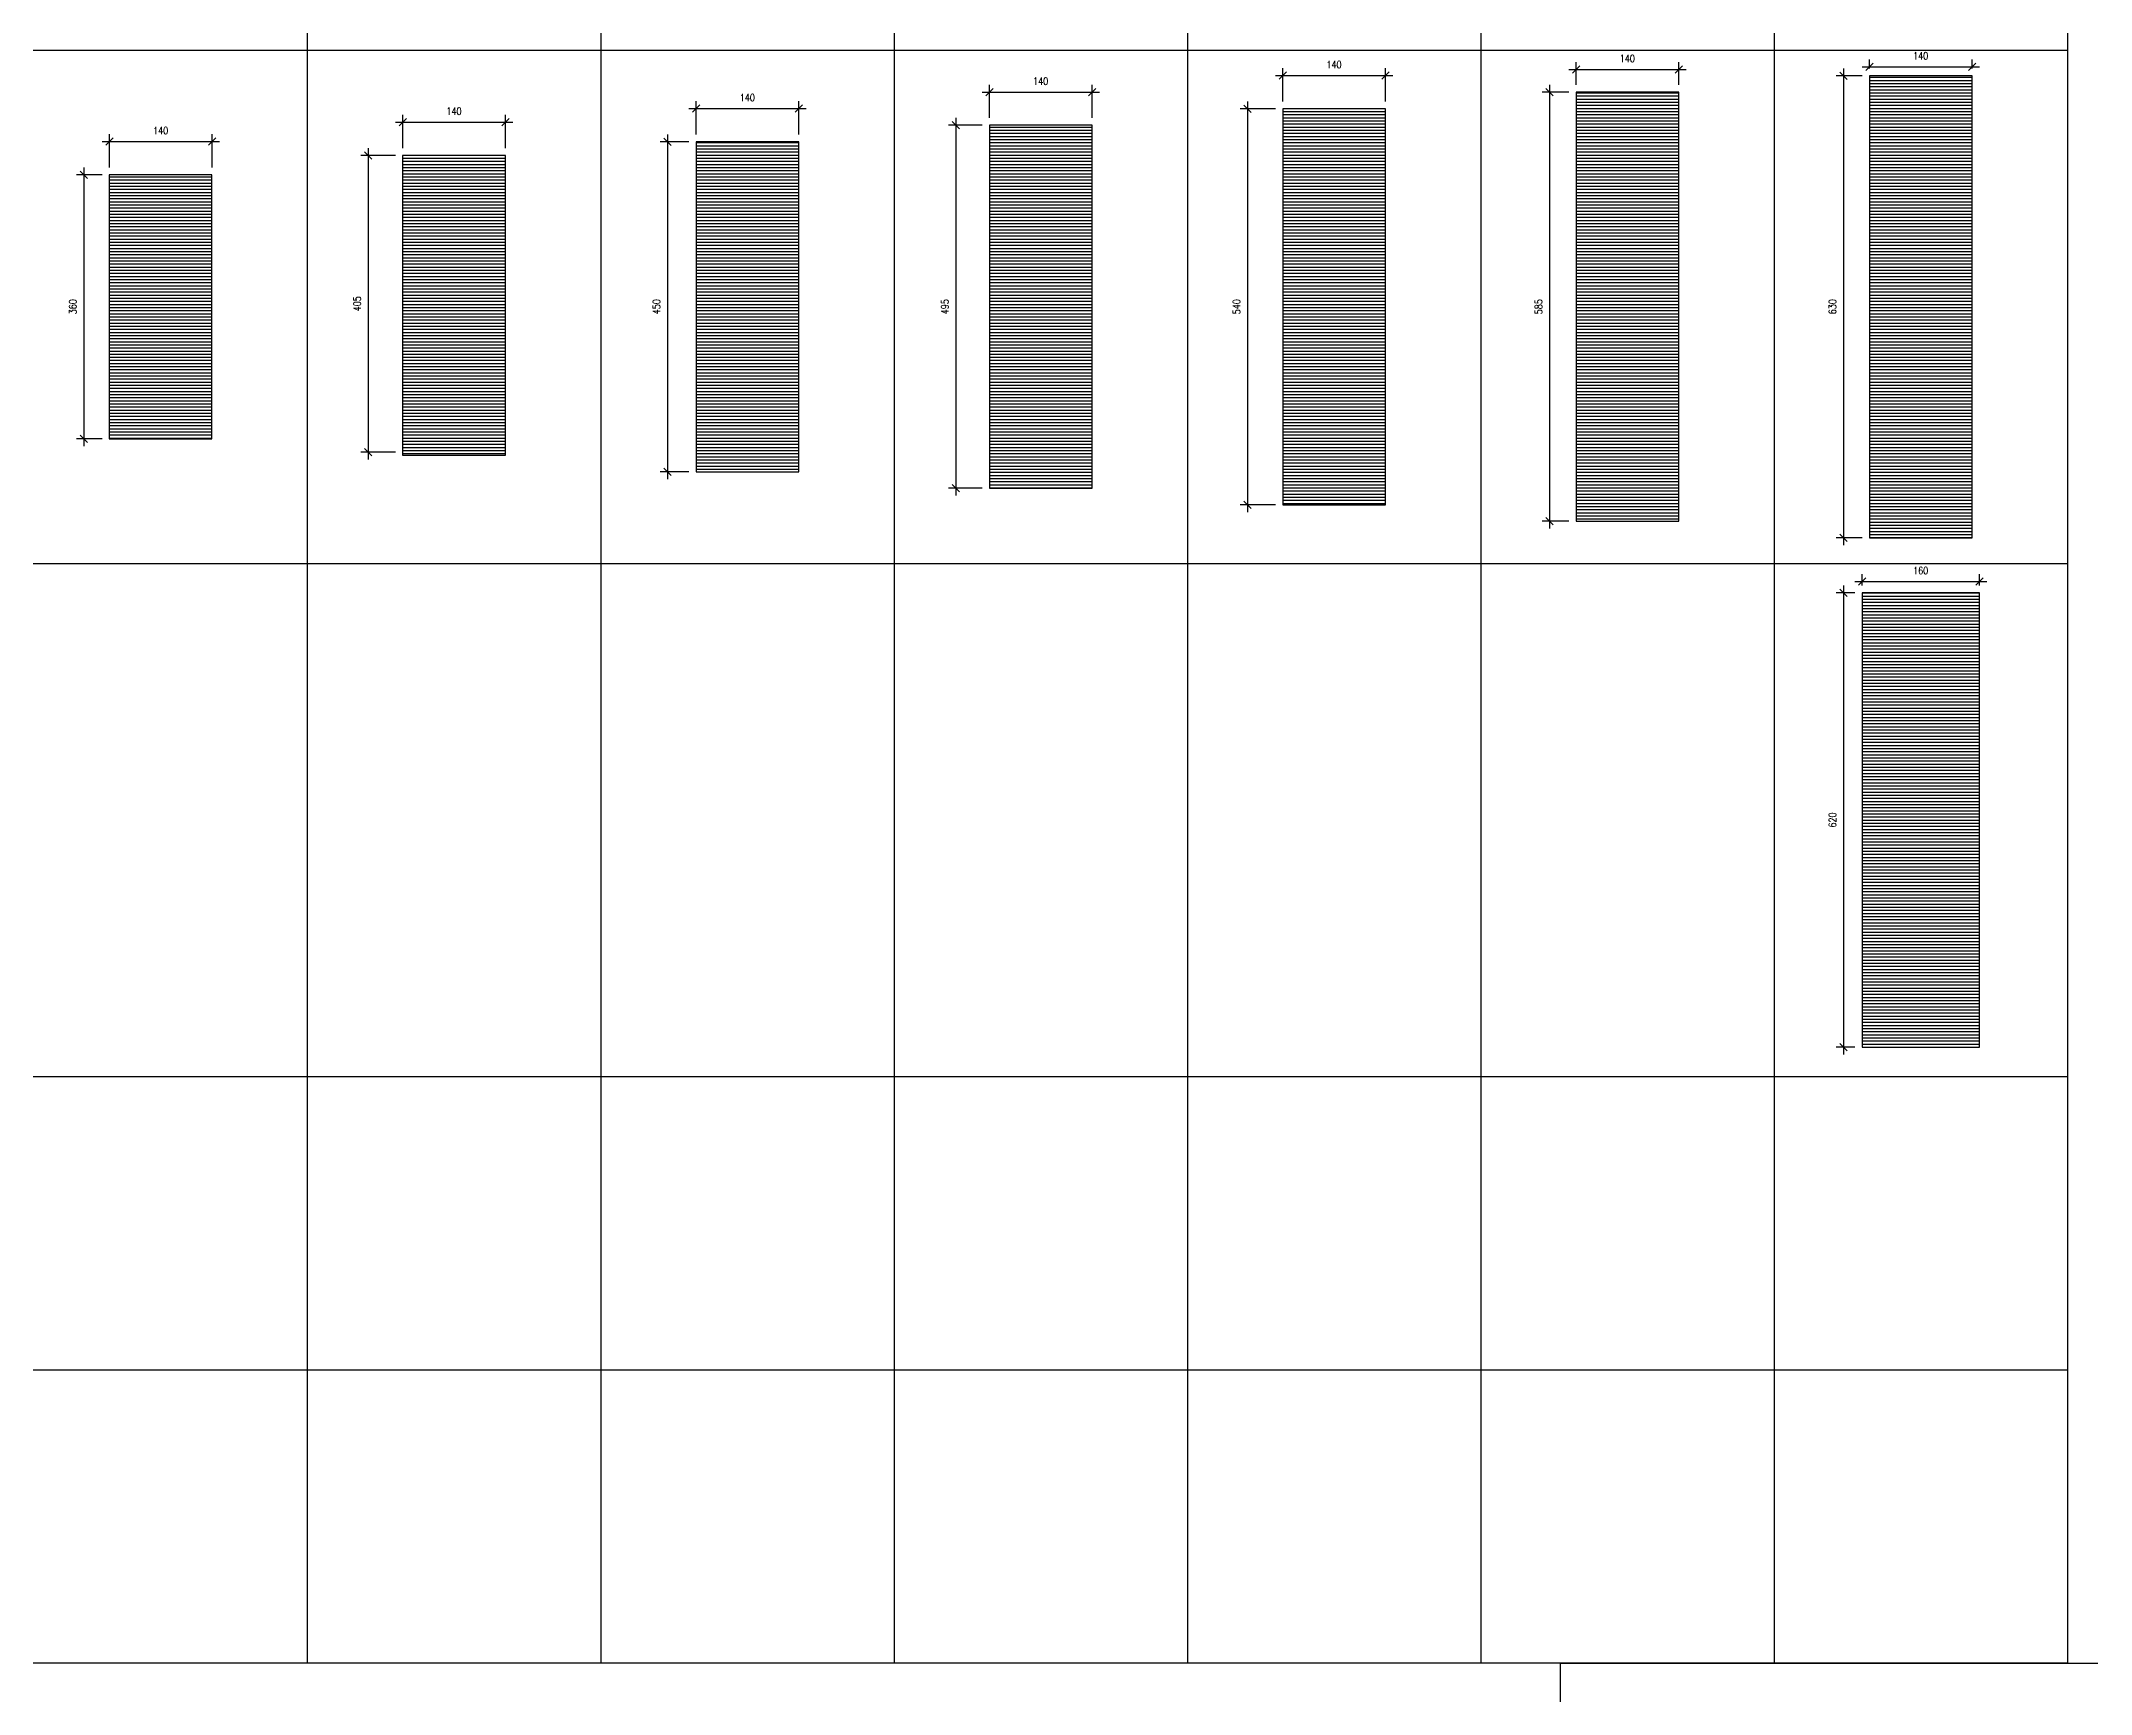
# Model space of a CAD drawing. Header units: millimetres. Extents: x 0 to 23312, y -3206 to 11448.
# Drawn here: x 15979 to 18775, y 2972 to 5227 of the extents above; entities that cross this region are included whole.
import ezdxf

# ---------------------------------------------------------------- set-up
doc = ezdxf.new("R2010")
doc.units = ezdxf.units.MM
doc.header["$LTSCALE"] = 10
doc.header["$PDMODE"] = 35
doc.layers.add('40 - Detail Outline', color=142, linetype='Continuous')
doc.layers.add('41 - Detail', color=7, linetype='Continuous')
doc.styles.add('1-5', font='romans.shx', dxfattribs={"width": 0.8, "height": 10})
doc.dimstyles.new('1-5', dxfattribs={"dimtxt": 10, "dimasz": 10, "dimexe": 10, "dimexo": 10, "dimgap": 10, "dimtad": 1, "dimdec": 0, "dimzin": 0, "dimdsep": 46, "dimtxsty": '1-5', "dimblk": 'OBLIQUE', "dimcen": 10, "dimdle": 10, "dimclrd": 251, "dimclre": 251, "dimclrt": 251, "dimadec": 0, "dimazin": 0, "dimtfac": 1, "dimtdec": 0, "dimtix": 1, "dimtmove": 1, "dimatfit": 3, "dimfxl": 1, "dimtolj": 1, "dimtzin": 0, "dimlwd": 25, "dimarcsym": 0})
pattern_1 = [(180, (0, -75), (-9e-16, -4.2426407), [])]

# ---------------------------------------------------------------- blocks, each defined once
blk = doc.blocks.new('_Oblique')
at = {"color": 0, "linetype": 'ByBlock', "lineweight": -2}
blk.add_line((-0.5, -0.5), (0.5, 0.5), dxfattribs=at)
blk = doc.blocks.new('*D122')
at = {"color": 251, "lineweight": -2, "ltscale": 10, "transparency": 16777216}
for p, q in [((16062.6, 5044.4), (16027.8, 5044.4)), ((16062.6, 4684.4), (16027.8, 4684.4))]:
    blk.add_line(p, q, dxfattribs=at)
at = {"color": 251, "lineweight": 25, "ltscale": 10, "transparency": 16777216}
blk.add_line((16037.8, 5054.4), (16037.8, 4674.4), dxfattribs=at)
at = {"layer": 'Defpoints', "color": 0, "ltscale": 10, "transparency": 16777216}
for p in [(16072.6, 5044.4), (16037.8, 4684.4), (16072.6, 4684.4)]:
    blk.add_point(p, dxfattribs=at)
at = {"color": 251, "lineweight": 25, "ltscale": 10, "transparency": 16777216, "xscale": 10, "yscale": 10, "zscale": 10}
for p, rotation in [((16037.8, 5044.4), 90), ((16037.8, 4684.4), 270)]:
    blk.add_blockref('_Oblique', p, dxfattribs=dict(at, rotation=rotation))
at = {"color": 251, "ltscale": 10, "transparency": 16777216, "insert": (16022.8, 4864.4), "char_height": 10, "attachment_point": 5, "rotation": 90, "style": '1-5'}
blk.add_mtext('\\A1;360', dxfattribs=at)
blk = doc.blocks.new('*D125')
at = {"color": 251, "lineweight": -2, "ltscale": 10, "transparency": 16777216}
for p, q in [((16462.6, 5070.9), (16415.6, 5070.9)), ((16462.6, 4665.9), (16415.6, 4665.9))]:
    blk.add_line(p, q, dxfattribs=at)
at = {"color": 251, "lineweight": 25, "ltscale": 10, "transparency": 16777216}
blk.add_line((16425.6, 5080.9), (16425.6, 4655.9), dxfattribs=at)
at = {"layer": 'Defpoints', "color": 0, "ltscale": 10, "transparency": 16777216}
for p in [(16472.6, 5070.9), (16425.6, 4665.9), (16472.6, 4665.9)]:
    blk.add_point(p, dxfattribs=at)
at = {"color": 251, "lineweight": 25, "ltscale": 10, "transparency": 16777216, "xscale": 10, "yscale": 10, "zscale": 10}
for p, rotation in [((16425.6, 5070.9), 90), ((16425.6, 4665.9), 270)]:
    blk.add_blockref('_Oblique', p, dxfattribs=dict(at, rotation=rotation))
at = {"color": 251, "ltscale": 10, "transparency": 16777216, "insert": (16410.6, 4868.4), "char_height": 10, "attachment_point": 5, "rotation": 90, "style": '1-5'}
blk.add_mtext('\\A1;405', dxfattribs=at)
blk = doc.blocks.new('*D128')
at = {"color": 251, "lineweight": -2, "ltscale": 10, "transparency": 16777216}
for p, q in [((16862.6, 5089.4), (16823.6, 5089.4)), ((16862.6, 4639.4), (16823.6, 4639.4))]:
    blk.add_line(p, q, dxfattribs=at)
at = {"color": 251, "lineweight": 25, "ltscale": 10, "transparency": 16777216}
blk.add_line((16833.6, 5099.4), (16833.6, 4629.4), dxfattribs=at)
at = {"layer": 'Defpoints', "color": 0, "ltscale": 10, "transparency": 16777216}
for p in [(16872.6, 5089.4), (16833.6, 4639.4), (16872.6, 4639.4)]:
    blk.add_point(p, dxfattribs=at)
at = {"color": 251, "lineweight": 25, "ltscale": 10, "transparency": 16777216, "xscale": 10, "yscale": 10, "zscale": 10}
for p, rotation in [((16833.6, 5089.4), 90), ((16833.6, 4639.4), 270)]:
    blk.add_blockref('_Oblique', p, dxfattribs=dict(at, rotation=rotation))
at = {"color": 251, "ltscale": 10, "transparency": 16777216, "insert": (16818.6, 4864.4), "char_height": 10, "attachment_point": 5, "rotation": 90, "style": '1-5'}
blk.add_mtext('\\A1;450', dxfattribs=at)
blk = doc.blocks.new('*D131')
at = {"color": 251, "lineweight": 25, "ltscale": 10, "transparency": 16777216}
blk.add_line((17227, 5121.9), (17227, 4606.9), dxfattribs=at)
at = {"color": 251, "lineweight": -2, "ltscale": 10, "transparency": 16777216}
for p, q in [((17262.6, 5111.9), (17217, 5111.9)), ((17262.6, 4616.9), (17217, 4616.9))]:
    blk.add_line(p, q, dxfattribs=at)
at = {"layer": 'Defpoints', "color": 0, "ltscale": 10, "transparency": 16777216}
for p in [(17272.6, 5111.9), (17227, 4616.9), (17272.6, 4616.9)]:
    blk.add_point(p, dxfattribs=at)
at = {"color": 251, "lineweight": 25, "ltscale": 10, "transparency": 16777216, "xscale": 10, "yscale": 10, "zscale": 10}
for p, rotation in [((17227, 5111.9), 90), ((17227, 4616.9), 270)]:
    blk.add_blockref('_Oblique', p, dxfattribs=dict(at, rotation=rotation))
at = {"color": 251, "ltscale": 10, "transparency": 16777216, "insert": (17212, 4864.4), "char_height": 10, "attachment_point": 5, "rotation": 90, "style": '1-5'}
blk.add_mtext('\\A1;495', dxfattribs=at)
blk = doc.blocks.new('*D133')
at = {"color": 251, "lineweight": 25, "ltscale": 10, "transparency": 16777216}
blk.add_line((17624.8, 5144.4), (17624.8, 4584.4), dxfattribs=at)
at = {"color": 251, "lineweight": -2, "ltscale": 10, "transparency": 16777216}
for p, q in [((17662.6, 5134.4), (17614.8, 5134.4)), ((17662.6, 4594.4), (17614.8, 4594.4))]:
    blk.add_line(p, q, dxfattribs=at)
at = {"layer": 'Defpoints', "color": 0, "ltscale": 10, "transparency": 16777216}
for p in [(17672.6, 5134.4), (17624.8, 4594.4), (17672.6, 4594.4)]:
    blk.add_point(p, dxfattribs=at)
at = {"color": 251, "lineweight": 25, "ltscale": 10, "transparency": 16777216, "xscale": 10, "yscale": 10, "zscale": 10}
for p, rotation in [((17624.8, 5134.4), 90), ((17624.8, 4594.4), 270)]:
    blk.add_blockref('_Oblique', p, dxfattribs=dict(at, rotation=rotation))
at = {"color": 251, "ltscale": 10, "transparency": 16777216, "insert": (17609.8, 4864.4), "char_height": 10, "attachment_point": 5, "rotation": 90, "style": '1-5'}
blk.add_mtext('\\A1;540', dxfattribs=at)
blk = doc.blocks.new('*D135')
at = {"color": 251, "lineweight": -2, "ltscale": 10, "transparency": 16777216}
for p, q in [((18062.6, 5156.9), (18026.6, 5156.9)), ((18062.6, 4571.9), (18026.6, 4571.9))]:
    blk.add_line(p, q, dxfattribs=at)
at = {"color": 251, "lineweight": 25, "ltscale": 10, "transparency": 16777216}
blk.add_line((18036.6, 5166.9), (18036.6, 4561.9), dxfattribs=at)
at = {"layer": 'Defpoints', "color": 0, "ltscale": 10, "transparency": 16777216}
for p in [(18072.6, 5156.9), (18036.6, 4571.9), (18072.6, 4571.9)]:
    blk.add_point(p, dxfattribs=at)
at = {"color": 251, "lineweight": 25, "ltscale": 10, "transparency": 16777216, "xscale": 10, "yscale": 10, "zscale": 10}
for p, rotation in [((18036.6, 5156.9), 90), ((18036.6, 4571.9), 270)]:
    blk.add_blockref('_Oblique', p, dxfattribs=dict(at, rotation=rotation))
at = {"color": 251, "ltscale": 10, "transparency": 16777216, "insert": (18021.6, 4864.4), "char_height": 10, "attachment_point": 5, "rotation": 90, "style": '1-5'}
blk.add_mtext('\\A1;585', dxfattribs=at)
blk = doc.blocks.new('*D137')
at = {"color": 251, "lineweight": -2, "ltscale": 10, "transparency": 16777216}
for p, q in [((18462.6, 5179.4), (18427.2, 5179.4)), ((18462.6, 4549.4), (18427.2, 4549.4))]:
    blk.add_line(p, q, dxfattribs=at)
at = {"color": 251, "lineweight": 25, "ltscale": 10, "transparency": 16777216}
blk.add_line((18437.2, 5189.4), (18437.2, 4539.4), dxfattribs=at)
at = {"layer": 'Defpoints', "color": 0, "ltscale": 10, "transparency": 16777216}
for p in [(18472.6, 5179.4), (18437.2, 4549.4), (18472.6, 4549.4)]:
    blk.add_point(p, dxfattribs=at)
at = {"color": 251, "lineweight": 25, "ltscale": 10, "transparency": 16777216, "xscale": 10, "yscale": 10, "zscale": 10}
for p, rotation in [((18437.2, 5179.4), 90), ((18437.2, 4549.4), 270)]:
    blk.add_blockref('_Oblique', p, dxfattribs=dict(at, rotation=rotation))
at = {"color": 251, "ltscale": 10, "transparency": 16777216, "insert": (18422.2, 4864.4), "char_height": 10, "attachment_point": 5, "rotation": 90, "style": '1-5'}
blk.add_mtext('\\A1;630', dxfattribs=at)
blk = doc.blocks.new('*D138')
at = {"color": 251, "lineweight": -2, "ltscale": 10, "transparency": 16777216}
for p, q in [((18452.6, 4474.4), (18427.2, 4474.4)), ((18452.6, 3854.4), (18427.2, 3854.4))]:
    blk.add_line(p, q, dxfattribs=at)
at = {"color": 251, "lineweight": 25, "ltscale": 10, "transparency": 16777216}
blk.add_line((18437.2, 4484.4), (18437.2, 3844.4), dxfattribs=at)
at = {"layer": 'Defpoints', "color": 0, "ltscale": 10, "transparency": 16777216}
for p in [(18462.6, 4474.4), (18437.2, 3854.4), (18462.6, 3854.4)]:
    blk.add_point(p, dxfattribs=at)
at = {"color": 251, "lineweight": 25, "ltscale": 10, "transparency": 16777216, "xscale": 10, "yscale": 10, "zscale": 10}
for p, rotation in [((18437.2, 4474.4), 90), ((18437.2, 3854.4), 270)]:
    blk.add_blockref('_Oblique', p, dxfattribs=dict(at, rotation=rotation))
at = {"color": 251, "ltscale": 10, "transparency": 16777216, "insert": (18422.2, 4164.4), "char_height": 10, "attachment_point": 5, "rotation": 90, "style": '1-5'}
blk.add_mtext('\\A1;620', dxfattribs=at)
blk = doc.blocks.new('*D167')
at = {"color": 251, "lineweight": 25, "ltscale": 10, "transparency": 16777216}
blk.add_line((16062.6, 5089.6), (16222.6, 5089.6), dxfattribs=at)
at = {"color": 251, "lineweight": -2, "ltscale": 10, "transparency": 16777216}
for p, q in [((16072.6, 5054.4), (16072.6, 5099.6)), ((16212.6, 5054.4), (16212.6, 5099.6))]:
    blk.add_line(p, q, dxfattribs=at)
at = {"layer": 'Defpoints', "color": 0, "ltscale": 10, "transparency": 16777216}
for p in [(16212.6, 5089.6), (16072.6, 5044.4), (16212.6, 5044.4)]:
    blk.add_point(p, dxfattribs=at)
at = {"color": 251, "lineweight": 25, "ltscale": 10, "transparency": 16777216, "xscale": 10, "yscale": 10, "zscale": 10, "rotation": 180}
blk.add_blockref('_Oblique', (16072.6, 5089.6), dxfattribs=at)
at = {"color": 251, "lineweight": 25, "ltscale": 10, "transparency": 16777216, "xscale": 10, "yscale": 10, "zscale": 10}
blk.add_blockref('_Oblique', (16212.6, 5089.6), dxfattribs=at)
at = {"color": 251, "ltscale": 10, "transparency": 16777216, "insert": (16142.6, 5104.6), "char_height": 10, "attachment_point": 5, "style": '1-5'}
blk.add_mtext('\\A1;140', dxfattribs=at)
blk = doc.blocks.new('*D168')
at = {"color": 251, "lineweight": 25, "ltscale": 10, "transparency": 16777216}
blk.add_line((16462.6, 5116.1), (16622.6, 5116.1), dxfattribs=at)
at = {"color": 251, "lineweight": -2, "ltscale": 10, "transparency": 16777216}
for p, q in [((16472.6, 5080.9), (16472.6, 5126.1)), ((16612.6, 5080.9), (16612.6, 5126.1))]:
    blk.add_line(p, q, dxfattribs=at)
at = {"layer": 'Defpoints', "color": 0, "ltscale": 10, "transparency": 16777216}
for p in [(16612.6, 5116.1), (16472.6, 5070.9), (16612.6, 5070.9)]:
    blk.add_point(p, dxfattribs=at)
at = {"color": 251, "lineweight": 25, "ltscale": 10, "transparency": 16777216, "xscale": 10, "yscale": 10, "zscale": 10, "rotation": 180}
blk.add_blockref('_Oblique', (16472.6, 5116.1), dxfattribs=at)
at = {"color": 251, "lineweight": 25, "ltscale": 10, "transparency": 16777216, "xscale": 10, "yscale": 10, "zscale": 10}
blk.add_blockref('_Oblique', (16612.6, 5116.1), dxfattribs=at)
at = {"color": 251, "ltscale": 10, "transparency": 16777216, "insert": (16542.6, 5131.1), "char_height": 10, "attachment_point": 5, "style": '1-5'}
blk.add_mtext('\\A1;140', dxfattribs=at)
blk = doc.blocks.new('*D169')
at = {"color": 251, "lineweight": -2, "ltscale": 10, "transparency": 16777216}
for p, q in [((16872.6, 5099.4), (16872.6, 5144.6)), ((17012.6, 5099.4), (17012.6, 5144.6))]:
    blk.add_line(p, q, dxfattribs=at)
at = {"color": 251, "lineweight": 25, "ltscale": 10, "transparency": 16777216}
blk.add_line((16862.6, 5134.6), (17022.6, 5134.6), dxfattribs=at)
at = {"layer": 'Defpoints', "color": 0, "ltscale": 10, "transparency": 16777216}
for p in [(17012.6, 5134.6), (16872.6, 5089.4), (17012.6, 5089.4)]:
    blk.add_point(p, dxfattribs=at)
at = {"color": 251, "lineweight": 25, "ltscale": 10, "transparency": 16777216, "xscale": 10, "yscale": 10, "zscale": 10, "rotation": 180}
blk.add_blockref('_Oblique', (16872.6, 5134.6), dxfattribs=at)
at = {"color": 251, "lineweight": 25, "ltscale": 10, "transparency": 16777216, "xscale": 10, "yscale": 10, "zscale": 10}
blk.add_blockref('_Oblique', (17012.6, 5134.6), dxfattribs=at)
at = {"color": 251, "ltscale": 10, "transparency": 16777216, "insert": (16942.6, 5149.6), "char_height": 10, "attachment_point": 5, "style": '1-5'}
blk.add_mtext('\\A1;140', dxfattribs=at)
blk = doc.blocks.new('*D170')
at = {"color": 251, "lineweight": 25, "ltscale": 10, "transparency": 16777216}
blk.add_line((17262.6, 5157.1), (17422.6, 5157.1), dxfattribs=at)
at = {"color": 251, "lineweight": -2, "ltscale": 10, "transparency": 16777216}
for p, q in [((17272.6, 5121.9), (17272.6, 5167.1)), ((17412.6, 5121.9), (17412.6, 5167.1))]:
    blk.add_line(p, q, dxfattribs=at)
at = {"layer": 'Defpoints', "color": 0, "ltscale": 10, "transparency": 16777216}
for p in [(17412.6, 5157.1), (17272.6, 5111.9), (17412.6, 5111.9)]:
    blk.add_point(p, dxfattribs=at)
at = {"color": 251, "lineweight": 25, "ltscale": 10, "transparency": 16777216, "xscale": 10, "yscale": 10, "zscale": 10, "rotation": 180}
blk.add_blockref('_Oblique', (17272.6, 5157.1), dxfattribs=at)
at = {"color": 251, "lineweight": 25, "ltscale": 10, "transparency": 16777216, "xscale": 10, "yscale": 10, "zscale": 10}
blk.add_blockref('_Oblique', (17412.6, 5157.1), dxfattribs=at)
at = {"color": 251, "ltscale": 10, "transparency": 16777216, "insert": (17342.6, 5172.1), "char_height": 10, "attachment_point": 5, "style": '1-5'}
blk.add_mtext('\\A1;140', dxfattribs=at)
blk = doc.blocks.new('*D171')
at = {"color": 251, "lineweight": 25, "ltscale": 10, "transparency": 16777216}
blk.add_line((17662.6, 5179.6), (17822.6, 5179.6), dxfattribs=at)
at = {"color": 251, "lineweight": -2, "ltscale": 10, "transparency": 16777216}
for p, q in [((17672.6, 5144.4), (17672.6, 5189.6)), ((17812.6, 5144.4), (17812.6, 5189.6))]:
    blk.add_line(p, q, dxfattribs=at)
at = {"layer": 'Defpoints', "color": 0, "ltscale": 10, "transparency": 16777216}
for p in [(17812.6, 5179.6), (17672.6, 5134.4), (17812.6, 5134.4)]:
    blk.add_point(p, dxfattribs=at)
at = {"color": 251, "lineweight": 25, "ltscale": 10, "transparency": 16777216, "xscale": 10, "yscale": 10, "zscale": 10, "rotation": 180}
blk.add_blockref('_Oblique', (17672.6, 5179.6), dxfattribs=at)
at = {"color": 251, "lineweight": 25, "ltscale": 10, "transparency": 16777216, "xscale": 10, "yscale": 10, "zscale": 10}
blk.add_blockref('_Oblique', (17812.6, 5179.6), dxfattribs=at)
at = {"color": 251, "ltscale": 10, "transparency": 16777216, "insert": (17742.6, 5194.6), "char_height": 10, "attachment_point": 5, "style": '1-5'}
blk.add_mtext('\\A1;140', dxfattribs=at)
blk = doc.blocks.new('*D172')
at = {"color": 251, "lineweight": 25, "ltscale": 10, "transparency": 16777216}
blk.add_line((18062.6, 5187.9), (18222.6, 5187.9), dxfattribs=at)
at = {"color": 251, "lineweight": -2, "ltscale": 10, "transparency": 16777216}
for p, q in [((18072.6, 5166.9), (18072.6, 5197.9)), ((18212.6, 5166.9), (18212.6, 5197.9))]:
    blk.add_line(p, q, dxfattribs=at)
at = {"layer": 'Defpoints', "color": 0, "ltscale": 10, "transparency": 16777216}
for p in [(18212.6, 5187.9), (18072.6, 5156.9), (18212.6, 5156.9)]:
    blk.add_point(p, dxfattribs=at)
at = {"color": 251, "lineweight": 25, "ltscale": 10, "transparency": 16777216, "xscale": 10, "yscale": 10, "zscale": 10, "rotation": 180}
blk.add_blockref('_Oblique', (18072.6, 5187.9), dxfattribs=at)
at = {"color": 251, "lineweight": 25, "ltscale": 10, "transparency": 16777216, "xscale": 10, "yscale": 10, "zscale": 10}
blk.add_blockref('_Oblique', (18212.6, 5187.9), dxfattribs=at)
at = {"color": 251, "ltscale": 10, "transparency": 16777216, "insert": (18142.6, 5202.9), "char_height": 10, "attachment_point": 5, "style": '1-5'}
blk.add_mtext('\\A1;140', dxfattribs=at)
blk = doc.blocks.new('*D173')
at = {"color": 251, "lineweight": -2, "ltscale": 10, "transparency": 16777216}
for p, q in [((18472.6, 5189.4), (18472.6, 5201.5)), ((18612.6, 5189.4), (18612.6, 5201.5))]:
    blk.add_line(p, q, dxfattribs=at)
at = {"color": 251, "lineweight": 25, "ltscale": 10, "transparency": 16777216}
blk.add_line((18462.6, 5191.5), (18622.6, 5191.5), dxfattribs=at)
at = {"layer": 'Defpoints', "color": 0, "ltscale": 10, "transparency": 16777216}
for p in [(18472.6, 5179.4), (18612.6, 5191.5), (18612.6, 5179.4)]:
    blk.add_point(p, dxfattribs=at)
at = {"color": 251, "lineweight": 25, "ltscale": 10, "transparency": 16777216, "xscale": 10, "yscale": 10, "zscale": 10, "rotation": 180}
blk.add_blockref('_Oblique', (18472.6, 5191.5), dxfattribs=at)
at = {"color": 251, "lineweight": 25, "ltscale": 10, "transparency": 16777216, "xscale": 10, "yscale": 10, "zscale": 10}
blk.add_blockref('_Oblique', (18612.6, 5191.5), dxfattribs=at)
at = {"color": 251, "ltscale": 10, "transparency": 16777216, "insert": (18542.6, 5206.5), "char_height": 10, "attachment_point": 5, "style": '1-5'}
blk.add_mtext('\\A1;140', dxfattribs=at)
blk = doc.blocks.new('*D174')
at = {"color": 251, "lineweight": 25, "ltscale": 10, "transparency": 16777216}
blk.add_line((18452.6, 4489.5), (18632.6, 4489.5), dxfattribs=at)
at = {"color": 251, "lineweight": -2, "ltscale": 10, "transparency": 16777216}
for p, q in [((18462.6, 4484.4), (18462.6, 4499.5)), ((18622.6, 4484.4), (18622.6, 4499.5))]:
    blk.add_line(p, q, dxfattribs=at)
at = {"layer": 'Defpoints', "color": 0, "ltscale": 10, "transparency": 16777216}
for p in [(18462.6, 4474.4), (18622.6, 4489.5), (18622.6, 4474.4)]:
    blk.add_point(p, dxfattribs=at)
at = {"color": 251, "lineweight": 25, "ltscale": 10, "transparency": 16777216, "xscale": 10, "yscale": 10, "zscale": 10, "rotation": 180}
blk.add_blockref('_Oblique', (18462.6, 4489.5), dxfattribs=at)
at = {"color": 251, "lineweight": 25, "ltscale": 10, "transparency": 16777216, "xscale": 10, "yscale": 10, "zscale": 10}
blk.add_blockref('_Oblique', (18622.6, 4489.5), dxfattribs=at)
at = {"color": 251, "ltscale": 10, "transparency": 16777216, "insert": (18542.6, 4504.5), "char_height": 10, "attachment_point": 5, "style": '1-5'}
blk.add_mtext('\\A1;160', dxfattribs=at)

msp = doc.modelspace()

# ---------------------------------------------------------------- hatches: boundary and pattern name
at = {"layer": '40 - Detail Outline', "ltscale": 10}
h = msp.add_hatch(dxfattribs=at)
h.set_pattern_fill('JIS_WOOD', color=251, scale=6, angle=135)
h.set_pattern_definition(pattern_1)
h.paths.add_polyline_path([(18472.58, 5179.361), (18472.58, 4549.361), (18612.58, 4549.361), (18612.58, 5179.361)])
h = msp.add_hatch(dxfattribs=at)
h.set_pattern_fill('JIS_WOOD', color=251, scale=6, angle=135)
h.set_pattern_definition(pattern_1)
h.paths.add_polyline_path([(18072.58, 5156.861), (18072.58, 4571.861), (18212.58, 4571.861), (18212.58, 5156.861)])
h = msp.add_hatch(dxfattribs=at)
h.set_pattern_fill('JIS_WOOD', color=251, scale=6, angle=135)
h.set_pattern_definition(pattern_1)
h.paths.add_polyline_path([(17672.58, 5134.361), (17672.58, 4594.361), (17812.58, 4594.361), (17812.58, 5134.361)])
h = msp.add_hatch(dxfattribs=at)
h.set_pattern_fill('JIS_WOOD', color=251, scale=6, angle=135)
h.set_pattern_definition(pattern_1)
h.paths.add_polyline_path([(16872.58, 5089.361), (16872.58, 4639.361), (17012.58, 4639.361), (17012.58, 5089.361)])
h = msp.add_hatch(dxfattribs=at)
h.set_pattern_fill('JIS_WOOD', color=251, scale=6, angle=135)
h.set_pattern_definition(pattern_1)
h.paths.add_polyline_path([(17272.58, 5111.861), (17272.58, 4616.861), (17412.58, 4616.861), (17412.58, 5111.861)])
h = msp.add_hatch(dxfattribs=at)
h.set_pattern_fill('JIS_WOOD', color=251, scale=6, angle=135)
h.set_pattern_definition(pattern_1)
h.paths.add_polyline_path([(16472.58, 5070.861), (16472.58, 4661.861), (16612.58, 4661.861), (16612.58, 5070.861)])
h = msp.add_hatch(dxfattribs=at)
h.set_pattern_fill('JIS_WOOD', color=251, scale=6, angle=135)
h.set_pattern_definition(pattern_1)
h.paths.add_polyline_path([(16072.58, 5044.361), (16072.58, 4684.361), (16212.58, 4684.361), (16212.58, 5044.361)])
h = msp.add_hatch(dxfattribs=at)
h.set_pattern_fill('JIS_WOOD', color=251, scale=6, angle=135)
h.set_pattern_definition([(180, (0, -125), (-9e-16, -4.2426407), [])])
h.paths.add_polyline_path([(18462.58, 4474.361), (18462.58, 3854.361), (18622.58, 3854.361), (18622.58, 4474.361)])

# ---------------------------------------------------------------- linework, layer by layer
at = {"layer": '40 - Detail Outline', "color": 251, "ltscale": 10}
for p, q in [((16342.58, 7764.361), (16342.58, 3014.361)), ((16742.58, 7764.361), (16742.58, 3014.361)), ((17142.58, 7764.361), (17142.58, 3014.361)), ((17542.58, 7764.361), (17542.58, 3014.361)), ((17942.58, 7764.361), (17942.58, 3014.361)), ((18342.58, 7764.361), (18342.58, 3014.361)), ((13142.58, 5214.361), (18742.58, 5214.361)), ((13142.58, 4514.361), (18742.58, 4514.361)), ((13142.58, 3814.361), (18742.58, 3814.361)), ((13142.58, 3414.361), (18742.58, 3414.361))]:
    msp.add_line(p, q, dxfattribs=at)
at = {"layer": '40 - Detail Outline', "color": 3, "ltscale": 10}
for points in [[(18472.58, 5179.361), (18472.58, 4549.361), (18612.58, 4549.361), (18612.58, 5179.361)], [(18072.58, 5156.861), (18072.58, 4571.861), (18212.58, 4571.861), (18212.58, 5156.861)], [(17672.58, 5134.361), (17672.58, 4594.361), (17812.58, 4594.361), (17812.58, 5134.361)], [(16872.58, 5089.361), (16872.58, 4639.361), (17012.58, 4639.361), (17012.58, 5089.361)], [(17272.58, 5111.861), (17272.58, 4616.861), (17412.58, 4616.861), (17412.58, 5111.861)], [(16472.58, 5070.861), (16472.58, 4661.861), (16612.58, 4661.861), (16612.58, 5070.861)], [(16072.58, 5044.361), (16072.58, 4684.361), (16212.58, 4684.361), (16212.58, 5044.361)], [(18462.58, 4474.361), (18462.58, 3854.361), (18622.58, 3854.361), (18622.58, 4474.361)], [(18051.306, 3014.361), (23129.926, 3014.361), (23129.926, -3206.341), (18051.306, -3206.341)]]:
    msp.add_lwpolyline(points, close=True, dxfattribs=at)
at = {"layer": '41 - Detail', "color": 3}
for points in [[(13142.58, 7764.361), (18742.58, 7764.361), (18742.58, 3014.361), (13142.58, 3014.361)], [(13142.58, 2714.361), (18051.306, 2714.361), (18051.306, 3014.361), (13142.58, 3014.361)]]:
    msp.add_lwpolyline(points, close=True, dxfattribs=at)

# ---------------------------------------------------------------- dimensions: what is measured, and where the dimension line sits
at = {"color": 3, "ltscale": 10}
for base, p1, p2, picture, middle in [((17812.58, 5179.604), (17672.58, 5134.361), (17812.58, 5134.361), '*D171', (17742.58, 5194.604)), ((18212.58, 5187.915), (18072.58, 5156.861), (18212.58, 5156.861), '*D172', (18142.58, 5202.915)), ((18612.58, 5191.461), (18472.58, 5179.361), (18612.58, 5179.361), '*D173', (18542.58, 5206.461)), ((17412.58, 5157.104), (17272.58, 5111.861), (17412.58, 5111.861), '*D170', (17342.58, 5172.104)), ((17012.58, 5134.604), (16872.58, 5089.361), (17012.58, 5089.361), '*D169', (16942.58, 5149.604)), ((16612.58, 5116.104), (16472.58, 5070.861), (16612.58, 5070.861), '*D168', (16542.58, 5131.104)), ((16212.58, 5089.604), (16072.58, 5044.361), (16212.58, 5044.361), '*D167', (16142.58, 5104.604)), ((18622.58, 4489.485), (18462.58, 4474.361), (18622.58, 4474.361), '*D174', (18542.58, 4504.485))]:
    dim = msp.add_linear_dim(base=base, p1=p1, p2=p2, dimstyle='1-5', dxfattribs=at)
    dim.commit()
    dim.dimension.update_dxf_attribs({"geometry": picture, "text_midpoint": middle})
for base, p1, p2, picture, middle in [((18437.242, 4549.361), (18472.58, 5179.361), (18472.58, 4549.361), '*D137', (18422.242, 4864.361)), ((17624.767, 4594.361), (17672.58, 5134.361), (17672.58, 4594.361), '*D133', (17609.767, 4864.361)), ((18036.561, 4571.861), (18072.58, 5156.861), (18072.58, 4571.861), '*D135', (18021.561, 4864.361)), ((17227.02, 4616.861), (17272.58, 5111.861), (17272.58, 4616.861), '*D131', (17212.02, 4864.361)), ((16833.578, 4639.361), (16872.58, 5089.361), (16872.58, 4639.361), '*D128', (16818.578, 4864.361)), ((16425.552, 4665.861), (16472.58, 5070.861), (16472.58, 4665.861), '*D125', (16410.552, 4868.361)), ((16037.805, 4684.361), (16072.58, 5044.361), (16072.58, 4684.361), '*D122', (16022.805, 4864.361)), ((18437.242, 3854.361), (18462.58, 4474.361), (18462.58, 3854.361), '*D138', (18422.242, 4164.361))]:
    dim = msp.add_linear_dim(base=base, p1=p1, p2=p2, angle=90, dimstyle='1-5', dxfattribs=at)
    dim.commit()
    dim.dimension.update_dxf_attribs({"geometry": picture, "text_midpoint": middle})

doc.saveas('drawing.dxf')
